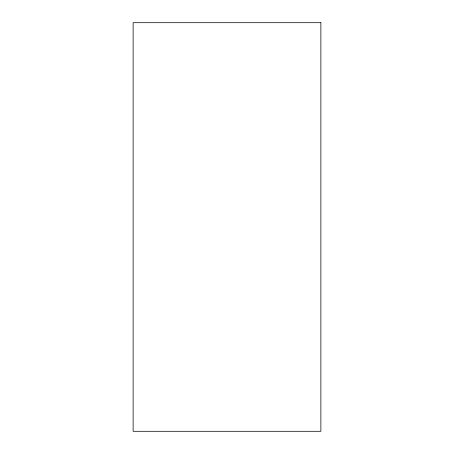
<?xml version="1.0" encoding="UTF-8"?>
<svg xmlns="http://www.w3.org/2000/svg" width="454" height="454" viewBox="0 0 454 454"><rect width="100%" height="100%" fill="white"/><g stroke="black" fill="none" stroke-linecap="round" stroke-linejoin="round"><path stroke-width="0.68" d="M320.87 22.7L133.13 22.7L133.13 431.3L320.87 431.3L320.87 22.7"/></g></svg>
